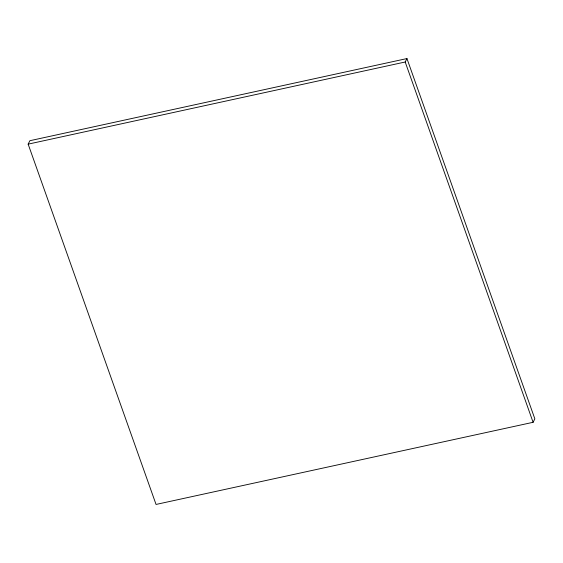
<?xml version="1.0" encoding="UTF-8"?>
<svg xmlns="http://www.w3.org/2000/svg" width="563" height="563" viewBox="0 0 563 563"><rect width="100%" height="100%" fill="white"/><g stroke="black" fill="none" stroke-linecap="round" stroke-linejoin="round"><path stroke-width="0.84" d="M28.15 144.142L29.902 140.701L406.95 58.559L534.85 418.858L533.098 422.299L156.05 504.441L28.15 144.142L405.198 62L406.95 58.559M405.198 62L533.098 422.299"/></g></svg>
